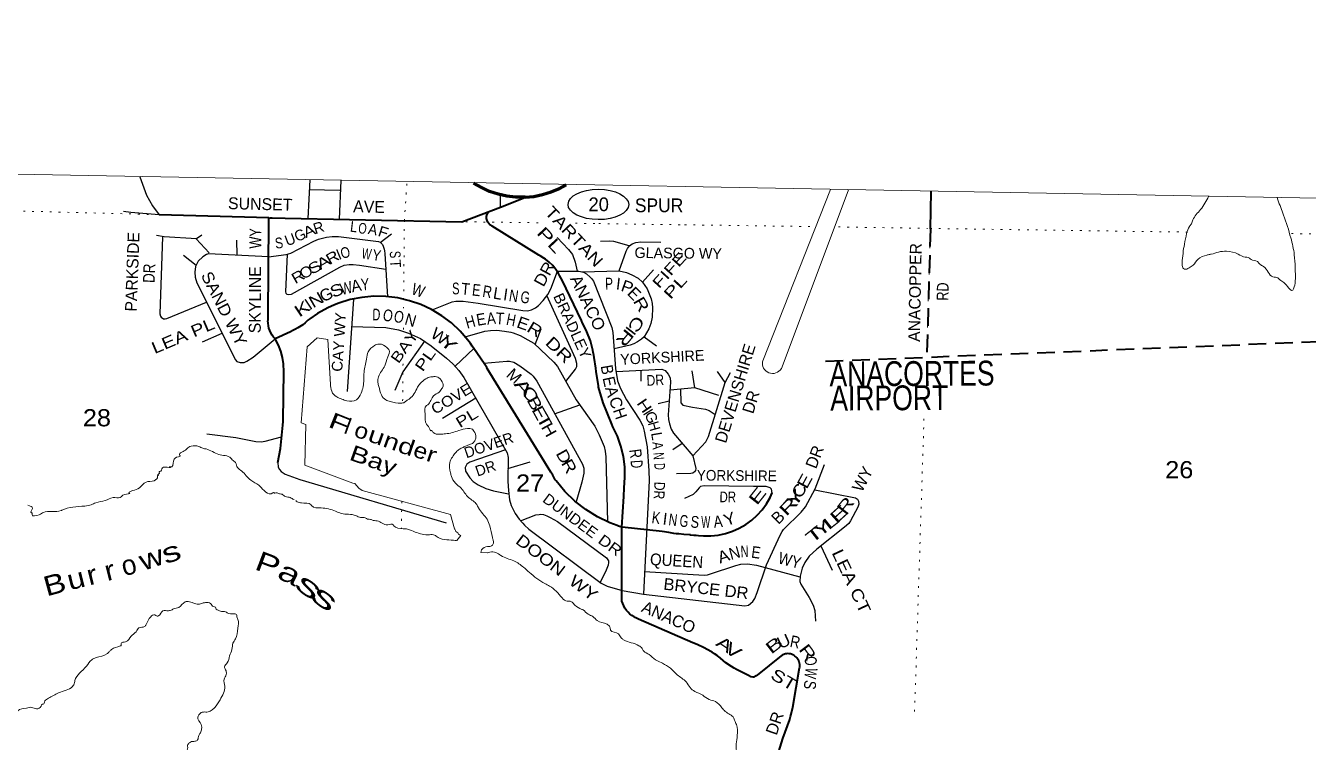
# Model space of a CAD drawing. Header units: feet. Extents: x -493433 to -244333, y 184684 to 373072.
# Drawn here: x -414345 to -401257, y 365512 to 372822 of the extents above; entities that cross this region are included whole.
import ezdxf
from ezdxf.enums import TextEntityAlignment as Align

# ---------------------------------------------------------------- set-up
doc = ezdxf.new("R2010")
doc.units = ezdxf.units.FT
doc.header["$LTSCALE"] = 60
doc.linetypes.add('DOTTED', pattern=[1.5, 0.3, -1.2])
doc.linetypes.add('MEDIUM_DASHED', pattern=[4.5, 3, -1.5])
for name, color, linetype, lineweight in [('17', 7, 'Continuous', 25), ('23', 7, 'Continuous', 70), ('26', 7, 'Continuous', 40), ('27', 7, 'Continuous', 13), ('29', 7, 'Continuous', 25), ('30', 7, 'Continuous', 13), ('36', 7, 'Continuous', 13), ('39', 7, 'Continuous', 13), ('4', 7, 'Continuous', 13), ('41', 7, 'Continuous', 13), ('53', 7, 'DOTTED', 40), ('7', 7, 'DOTTED', 13)]:
    doc.layers.add(name, color=color, linetype=linetype, lineweight=lineweight)

msp = doc.modelspace()

# ---------------------------------------------------------------- linework, layer by layer
at = {"layer": '17'}
msp.add_ellipse((-408501.39, 370998.22), major_axis=(-309.24, 1), ratio=0.500121, dxfattribs=at)
at = {"layer": '23'}
for points in [[(-409249.37, 371071.63), (-409251.89, 371071.39), (-409343.64, 371072.25), (-409434.79, 371082.69), (-409524.35, 371102.61), (-409611.34, 371131.78), (-409694.81, 371169.88), (-409775.02, 371217.19)], [(-409249.37, 371071.63), (-409160.56, 371080.13), (-409070.64, 371098.36), (-408983.12, 371125.9), (-408898.96, 371162.43), (-408829.88, 371199.79)]]:
    msp.add_lwpolyline(points, dxfattribs=at)
at = {"layer": '26'}
for p, q in [((-405113.25, 370751.13), (-405106.08, 371131.6)), ((-411865.37, 370862.76), (-412981.29, 370892.34)), ((-408260.4, 367707.14), (-408260.37, 367707.48)), ((-408260.37, 367707.48), (-408260.36, 367707.66)), ((-408259.39, 367707.38), (-408260.36, 367707.66)), ((-408258.58, 367707.15), (-408259.39, 367707.38)), ((-408257.97, 367706.97), (-408258.58, 367707.15)), ((-408257.28, 367707.15), (-408255.52, 367707.16))]:
    msp.add_line(p, q, dxfattribs=at)
for points in [[(-411865.37, 370862.76), (-411860.44, 370862.63), (-409893.23, 370821.49), (-409501.37, 370971.87), (-409267.93, 371064.28), (-409249.37, 371071.63)], [(-408498.46, 369133.66), (-408500.86, 369148.01), (-408523.88, 369295.35), (-408527.22, 369329.25), (-408545.23, 369438.25), (-408552.52, 369482.35), (-408553.55, 369488.25), (-408557.91, 369513.13), (-408582.79, 369608.45), (-408617.51, 369700.66), (-408649.13, 369763.73), (-408661.67, 369788.73), (-408673.11, 369813.73), (-408871.58, 370224.65), (-408883.71, 370249.78), (-408896.76, 370274.65), (-408907.58, 370295.09), (-408935.2, 370336.2), (-408966.96, 370374.19), (-409002.51, 370408.66), (-409041.48, 370439.22), (-409058.43, 370449.85), (-409096.12, 370473.5), (-409108.43, 370481.13), (-409583.38, 370775.35), (-409608.37, 370791.9), (-409629.19, 370816.91), (-409633.74, 370825.71), (-409637.43, 370835.18), (-409640.1, 370844.97), (-409641.75, 370855), (-409642.33, 370865.14), (-409641.85, 370875.28), (-409640.31, 370885.32), (-409637.74, 370895.15), (-409634.15, 370904.65), (-409629.58, 370913.73), (-409624.09, 370922.27)], [(-411809.47, 369639.29), (-411814.78, 369645.42), (-411830.32, 369666.06), (-411843.62, 369688.22), (-411854.53, 369711.64), (-411862.93, 369736.08), (-411868.73, 369761.26), (-411871.87, 369786.91), (-411872.31, 369812.74), (-411872.24, 369813.49), (-411869.68, 369842.75), (-411869.59, 369863.49), (-411865.49, 370836.45), (-411865.37, 370862.76)], [(-408260.36, 367707.66), (-408295.6, 367717.81), (-408311.15, 367722.29), (-408345.6, 367735.78), (-408384.93, 367751.18), (-408511.14, 367812.53), (-408630.24, 367886.72), (-408740.93, 367972.96), (-408842, 368070.3), (-408932.34, 368177.67), (-408941.06, 368189.83), (-408955.64, 368216.21), (-408967.61, 368237.88), (-408984.98, 368266.21), (-409634.45, 369325.57), (-409639.77, 369334.24), (-409667.61, 369375.57), (-409771.35, 369529.52), (-409788.07, 369554.35), (-409806.5, 369579.52), (-409831.79, 369614.08), (-409911.9, 369706.19), (-410001.2, 369789.41), (-410098.71, 369862.85), (-410203.36, 369925.7), (-410314, 369977.25), (-410429.43, 370016.97), (-410548.38, 370044.39), (-410669.54, 370059.24), (-410791.6, 370061.34), (-410913.2, 370050.67), (-411033.02, 370027.34), (-411149.74, 369991.62), (-411195.16, 369973.53), (-411262.1, 369943.89), (-411368.85, 369884.68), (-411444.06, 369831.99), (-411464.28, 369817.82), (-411494.06, 369792.33), (-411518.53, 369771.89), (-411566.74, 369739.53), (-411593.06, 369725.61), (-411618.24, 369712.3), (-411643.06, 369700.56), (-411797.93, 369627.37)], [(-411794.1, 369620.69), (-411794.44, 369621.34), (-411797.47, 369626.39), (-411801.01, 369631.11), (-411805.02, 369635.42), (-411809.47, 369639.3)], [(-411771.06, 368366.17), (-411743.82, 368508.52), (-411721.83, 368745.36), (-411718.27, 368783.72), (-411718.13, 368795.36), (-411712.25, 369293.34), (-411711.9, 369322.46), (-411713.03, 369343.34), (-411714.7, 369374.11), (-411724.73, 369438.54), (-411741.43, 369501.58), (-411764.63, 369562.52), (-411794.08, 369620.7)], [(-408260.36, 367707.66), (-408241.28, 368019.24), (-408238.11, 368107.93), (-408229.86, 368213.49), (-408232.64, 368321.03), (-408246.65, 368427.69), (-408271.73, 368532.3), (-408307.61, 368633.71), (-408353.9, 368730.82), (-408365.48, 368758.15), (-408451.67, 368975.72), (-408498.46, 369133.67)], [(-407567.4, 367629.84), (-407528.16, 367626.19), (-407502.89, 367625.36), (-407478.16, 367622.75), (-407428.13, 367617.46), (-407352.69, 367617.42), (-407277.66, 367625.27), (-407203.86, 367640.92), (-407132.09, 367664.2), (-407063.16, 367694.85), (-406997.8, 367732.54), (-406936.75, 367776.85), (-406880.66, 367827.3), (-406830.15, 367883.34), (-406785.77, 367944.35), (-406748.02, 368009.67), (-406726.35, 368056.16)], [(-408259.39, 367707.38), (-408260.37, 367707.48), (-408266.56, 367708.15)], [(-406710.62, 365249.95), (-406618.19, 365550.42), (-406549.08, 365744.6), (-406547.91, 365748.74), (-406540.89, 365773.51), (-406534.82, 365798.74), (-406517.5, 365870.81), (-406448.15, 366273.09), (-406447.21, 366279.56), (-406446.37, 366292.36), (-406446.87, 366305.18), (-406448.71, 366317.87), (-406451.86, 366330.31), (-406456.3, 366342.34), (-406461.98, 366353.85), (-406468.82, 366364.7), (-406476.76, 366374.77), (-406485.71, 366383.96), (-406495.57, 366392.16), (-406506.24, 366399.29), (-406517.59, 366405.26), (-406529.5, 366410.02), (-406541.85, 366413.5), (-406554.49, 366415.67), (-406567.29, 366416.51), (-406580.1, 366416.01), (-406592.8, 366414.17), (-406603.77, 366411.38), (-406626.24, 366401.96), (-406653.77, 366379.71), (-406864.4, 366209.43), (-406889.63, 366189.03), (-406914.4, 366175.54), (-406917.7, 366174.98), (-406920.84, 366174.78), (-406945.79, 366180.61), (-406970.84, 366193.54), (-407092.41, 366256.27), (-407117.28, 366269.1), (-407142.41, 366284.01), (-407199.64, 366322.54), (-407256.49, 366370.16), (-407259.68, 366373.08), (-407286.02, 366394.51), (-407289.47, 366396.76), (-407314.81, 366413.3), (-407339.47, 366429.86), (-407347.33, 366435.14), (-407427.03, 366480.41), (-407486.46, 366506.36), (-407511.46, 366516.14), (-407536.46, 366527.08), (-408090.95, 366769.72), (-408124.33, 366784.08), (-408136.49, 366790.26), (-408158.86, 366803.98), (-408179.68, 366819.97), (-408198.72, 366838.04), (-408215.76, 366858), (-408230.62, 366879.63), (-408243.14, 366902.7), (-408253.18, 366926.95), (-408260.62, 366952.12), (-408261.99, 366960.4), (-408260.65, 367702.99), (-408260.4, 367707.14)], [(-408261.65, 367707.13), (-408260.4, 367707.14), (-408258.58, 367707.15)], [(-408258.58, 367707.15), (-408257.28, 367707.15), (-408259.39, 367707.38)], [(-407562.92, 367629.75), (-407567.39, 367629.85), (-407629.94, 367633.19), (-407680.83, 367636.87), (-407705.4, 367638.65), (-407730.83, 367642.94), (-407731.27, 367643.02), (-407763.77, 367648.51), (-407781.27, 367651.53), (-407849, 367663.24), (-408257.28, 367707.15)]]:
    msp.add_lwpolyline(points, dxfattribs=at)
at = {"layer": '29'}
for p, q in [((-411446.55, 371248.07), (-411465.95, 370854.38)), ((-411129.1, 371242.2), (-411147.05, 370847.71)), ((-411140.4, 371142.32), (-411451.48, 371148.06)), ((-409499.91, 370972.45), (-409498.56, 371096.87)), ((-410726.13, 370611.69), (-410612.58, 370698.06)), ((-412472.24, 370506.28), (-412606.36, 370648.62)), ((-412193.04, 370635.68), (-412190.56, 370479.91)), ((-412605.87, 370376.67), (-412733.44, 370479.01)), ((-408051.53, 370206.47), (-407938.25, 370330.96)), ((-411000.63, 370033.65), (-411063.86, 369088.95)), ((-412541.26, 369598.33), (-412339.11, 369683.91)), ((-409146.91, 369568.82), (-409083.68, 369729.75)), ((-408035.42, 369647.43), (-407907.27, 369557.51)), ((-409962.12, 369348.56), (-409771.44, 369529.66)), ((-408067.24, 369306.75), (-408066.56, 369195.47)), ((-407516.5, 369126.88), (-407542.86, 369300.06)), ((-407209.23, 369181.67), (-407284.66, 369295.1)), ((-407209.23, 369181.67), (-407153.65, 369283.56)), ((-409751.89, 369021.11), (-410090.32, 368814.5)), ((-408949.84, 368863.8), (-408691.38, 368954.14)), ((-407777.83, 368991.82), (-407891.5, 368966.31)), ((-407645.95, 368561.35), (-407741.26, 368496.2)), ((-409423.56, 368303.83), (-409197.3, 368372.1)), ((-406230.04, 367516.42), (-406114.28, 367269.46))]:
    msp.add_line(p, q, dxfattribs=at)
for points in [[(-413178.92, 371279.24), (-413110.73, 371093.84), (-413050.51, 370983.09), (-412981.29, 370892.34)], [(-412981.29, 370892.34), (-413273.45, 370915.37), (-413345.95, 370928.26)], [(-412547.61, 370683.95), (-412602.48, 370648.39), (-412931.13, 370668.22), (-413011.67, 370683.22)], [(-412948.98, 370669.3), (-412976.66, 369881.75), (-412970.17, 369860.54), (-412962.81, 369847.12), (-412939.73, 369833.26), (-412921.27, 369830.95), (-412903.89, 369833.65), (-412499.81, 370001.45)], [(-411867.06, 370463.97), (-411686.22, 370487.17), (-411638.1, 370502.83), (-411404.28, 370624.67), (-411356.54, 370643.68), (-411275.76, 370664.46), (-411218.07, 370671.38), (-411151.56, 370672.04), (-410744.56, 370621.16), (-410727.06, 370612.51), (-410712.65, 370599.81), (-410703.98, 370589.42), (-410696.49, 370572.1), (-410686.1, 370543.82), (-410682.06, 370524.2), (-410679.32, 370497.79), (-410653.99, 370057.33)], [(-408920.22, 370660.65), (-408805.76, 370538.04), (-408766.74, 370488.03), (-408736.53, 370411.05), (-408718.99, 370316.5)], [(-408187.27, 370575.74), (-408343.63, 370619.9), (-408383.42, 370623.47), (-408480.81, 370621.46)], [(-408288.38, 370319.74), (-408217.58, 370521.97), (-408205.19, 370547.96), (-408184.94, 370577.29), (-408157.25, 370595.76), (-408118.01, 370611.92), (-408069.27, 370616.77), (-407863.5, 370614.42)], [(-411867.06, 370463.97), (-412481.08, 370494.23), (-412498.94, 370488.99), (-412538.17, 370463.59), (-412584.79, 370419.02), (-412612.02, 370364.31), (-412620.31, 370306.85), (-412616.64, 370258.1), (-412599.3, 370198.05), (-412202.29, 369413.54), (-412189.68, 369396.88), (-412157.37, 369387.64), (-412115.83, 369387.64), (-412089.47, 369398.18), (-412022.44, 369439.63), (-411797.93, 369627.37)], [(-411675.82, 370490.56), (-411694.38, 370107.32), (-411691.18, 370094.16), (-411681, 370084.12), (-411662.53, 370079.5), (-411632.11, 370082.48), (-411138.81, 370360.3), (-411093.44, 370378.15), (-411044.98, 370387.39), (-411003.44, 370387.39), (-410938.85, 370380.13), (-410670.19, 370339.03)], [(-410198.21, 369922.61), (-409994.31, 370004.67), (-409956.26, 370011.09), (-409881.22, 370011.6), (-409728.49, 369990.4), (-409271.3, 369916.83), (-409223.48, 369914.63), (-409184.24, 369923.86), (-409142.7, 369944.64), (-409113.37, 369967.3), (-409064.23, 370018.53), (-409017.31, 370080.79), (-408985.76, 370138.59), (-408919.56, 370317.72)], [(-408919.56, 370317.72), (-408700.01, 370316.39), (-408653.44, 370307.14), (-408621.13, 370290.98), (-408583.63, 370256.77), (-408572.67, 370244.8), (-408551.9, 370217.1), (-408365.28, 369741.65), (-408353.42, 369692.98), (-408325.73, 369323.55), (-408304.61, 369198.19), (-408274.95, 369120.36), (-408215.92, 369004.19), (-408076.94, 368797.55), (-408048.78, 368741.7), (-408032.62, 368686.29), (-408004.93, 368524.67), (-407986.47, 368279.92), (-407984.75, 368183.37), (-408041.77, 367022.08)], [(-408667.29, 370311.76), (-408288.38, 370319.74), (-408214.94, 370304.83), (-408159.56, 370281.74), (-408094.94, 370247.11), (-408051.53, 370206.47), (-408002.62, 370136.28), (-407963.39, 370037), (-407951.3, 369988.58), (-407949.47, 369943.97), (-407954.15, 369847.67), (-407967.46, 369783.07), (-407986.46, 369729.91), (-408035.42, 369647.43), (-408059.78, 369623.75), (-408101.86, 369598.31), (-408141.09, 369577.52), (-408177.55, 369564.62), (-408340.95, 369526.68)], [(-408833.95, 369193.53), (-408735.08, 369317.68), (-408720.36, 369344.33), (-408720.36, 369376.65), (-408733.87, 369428.24), (-409026, 370069.26)], [(-411019.37, 369753.73), (-410671.4, 369741.84), (-410541.28, 369720.68), (-410439.73, 369686.05), (-410317.42, 369630.63), (-410207.36, 369555.62), (-410052.01, 369432.06), (-409987.39, 369372.03), (-409925.62, 369303.13), (-409874.3, 369233.5), (-409430.35, 368463.21), (-409421.96, 368416.14), (-409425.45, 368171.66), (-409419.65, 368079.03), (-409408.11, 367984.37), (-409389.76, 367928.01), (-409350.41, 367845.83), (-409308.87, 367788.11), (-409272.71, 367745.75), (-409255.79, 367725.77), (-409209.63, 367686.52), (-408472.3, 367135.55), (-408411.1, 367104.67), (-408257.23, 367060.72), (-408041.77, 367022.08)], [(-409861.64, 369648.4), (-409659.67, 369704.52), (-409601.97, 369711.44), (-409535.78, 369714.8), (-409458.88, 369706.82), (-409393.79, 369695.31), (-409370.18, 369688.46), (-409299.11, 369660.72), (-409220.06, 369618.73), (-409161.16, 369582.14), (-408956.22, 369390.57), (-408918.84, 369344.32), (-408728.38, 369006.02), (-408537.59, 368738.48), (-408491.88, 368649.35), (-408443.42, 368529.28), (-408431.88, 368483.11), (-408424, 368423.58), (-408408.09, 367762.44)], [(-410275.84, 369602.29), (-410496.73, 369291.55), (-410577.5, 369099.49)], [(-409669.95, 369379.04), (-409436.31, 369400.07), (-409408.1, 369399.74), (-409364.25, 369388.2), (-409301.94, 369353.57), (-409186.55, 369265.83), (-409165.78, 369247.35), (-409127.82, 369195.52), (-408662.87, 368349.92), (-408651.12, 368307.63), (-408651.12, 368256.83), (-408668.9, 368167.05), (-408729.51, 367964.07)], [(-408320.69, 369293.66), (-407855.4, 369317.7), (-407820.29, 369305.07), (-407790.29, 369268.12), (-407769.52, 369231.18), (-407764.04, 369183.98), (-407787.82, 368852.55), (-407785.67, 368806.34), (-407776.44, 368760.16), (-407757.98, 368707.06), (-407733.37, 368664.98), (-407538.16, 368433.58), (-407507.26, 368306.58), (-407508.73, 368284.52), (-407520.27, 368270.67), (-407538.73, 368256.82), (-407556.27, 368252.86), (-407703.58, 368250.52)], [(-407273.21, 369049.72), (-407516.5, 369126.88), (-407769.83, 369103.22)], [(-407661.77, 369113.31), (-407658.74, 368974.89), (-407639.46, 368951.37), (-407540.81, 368932.16), (-407409.9, 368910.56), (-407370.25, 368896.39), (-407308.94, 368854.67)], [(-407538.16, 368433.58), (-407405.46, 368576.8), (-407377.18, 368630.86), (-407209.23, 369181.67)], [(-411738.75, 368624.24), (-411902.92, 368580.08), (-411939.85, 368573.15), (-411995.5, 368576.91), (-412198.84, 368617.43), (-412497.04, 368655.01)], [(-409448.18, 368494.15), (-409814.3, 368369.96), (-409842.69, 368347.99), (-409860.45, 368316.85), (-409856.05, 368279.1), (-409811.99, 368208.33), (-409777.37, 368173.7), (-409726.43, 368138.91), (-409648.13, 368099.81), (-409571.75, 368076.84), (-409417.62, 368046.59)], [(-411771.06, 368366.17), (-411769.07, 368319.17), (-411755.22, 368293.77), (-411739.07, 368272.99), (-411698.46, 368247.86), (-411547.73, 368193.87), (-410055.48, 367750.66)], [(-408041.77, 367022.08), (-407005.98, 366905.73), (-406970.31, 366912.19), (-406924.15, 366949.14), (-406906.36, 366977.68), (-406881.44, 367041), (-406785.58, 367321.35), (-406647.88, 367624.18), (-406624.8, 367663.43), (-406612.19, 367681.22), (-406432.7, 367860.1), (-406389.4, 367912.79), (-406288.88, 368097.68), (-406193.37, 368345.86)], [(-406726.35, 368056.16), (-406734.97, 368092.86), (-406748.82, 368109.02), (-406788.05, 368120.57), (-406919.62, 368122.87), (-407422.76, 368127.49), (-407459.68, 368120.57), (-407473.54, 368109.02), (-407505.84, 368067.46), (-407533.54, 368039.75), (-407621.25, 367998.19)], [(-406293.95, 368088.35), (-405878.3, 368004.54), (-405858.59, 367991.3), (-405847.05, 367970.52), (-405842.43, 367942.81), (-405853.08, 367911.78), (-405927.82, 367769.64), (-405946.29, 367744.24), (-405988.48, 367706.27), (-406273.38, 367482.36), (-406350.17, 367409.45), (-406396.32, 367344.8), (-406422.76, 367289.06), (-406442.48, 367206.26), (-406444.79, 367150.85), (-406434.64, 367124.36), (-406349.36, 366988.7), (-406308.62, 366910.72), (-406294.3, 366857.4), (-406287.41, 366748.77)], [(-409294.81, 367771.64), (-409138.09, 367831.98), (-409106.28, 367836.33), (-409086.82, 367838.86), (-409061.93, 367834.29), (-409027.31, 367822.75), (-408992.69, 367806.58), (-408919.43, 367763.83), (-408417.05, 367392.23), (-408404.18, 367374.82), (-408399.05, 367362.05), (-408399.57, 367344.8), (-408402.51, 367320.48), (-408422.44, 367267.66), (-408482.14, 367140.51)], [(-408030.35, 367254.7), (-407422.25, 367218.05), (-407386.4, 367220.12), (-407358.71, 367229.35), (-407100.38, 367316.9), (-407047.15, 367328.64), (-406980.22, 367330.95), (-406888.51, 367318.5), (-406444.14, 367199.3)]]:
    msp.add_lwpolyline(points, dxfattribs=at)
at = {"layer": '36'}
for p, q in [((-406131.7, 371150.32), (-406822.39, 369403.12)), ((-406625.78, 369340.7), (-405949.54, 371146.99))]:
    msp.add_line(p, q, dxfattribs=at)
for centre, radius, start, end in [((-406723.3, 369379.46), 104.94, 178.8392, 338.32885), ((-406800.51, 369388.96), 25.81, 147.08498, 191.198)]:
    msp.add_arc(centre, radius, start, end, dxfattribs=at)
at = {"layer": '39'}
for p, q in [((-401568.71, 371044.88), (-401576.33, 371069)), ((-409946.32, 367569.99), (-409905.95, 367622.71)), ((-409693, 367474.88), (-409701.4, 367448.57)), ((-409700.83, 367448.63), (-409629.65, 367445.71))]:
    msp.add_line(p, q, dxfattribs=at)
msp.add_lwpolyline([(-411234.72, 369161.18), (-411263.35, 369622.3), (-411371.96, 369637.22), (-411473.15, 369546.96), (-411533.26, 368771.16), (-411487.27, 368753.81), (-411495.84, 368338.09), (-411008.02, 368155.84), (-410987.92, 368153.3), (-410944.72, 368105.74), (-410913.07, 368080.69), (-410009.1, 367835.16), (-409968.37, 367690.75)], dxfattribs=at)
for points in [[(-402274.51, 371080.17), (-402357.35, 370945.94), (-402434.7, 370840.94), (-402449.85, 370800.95), (-402470.74, 370773.22), (-402498.76, 370703.28), (-402521.72, 370594.84), (-402544.81, 370401.6), (-402537.97, 370352.96), (-402522.21, 370338.42), (-402473.38, 370353.3), (-402432.32, 370380.5), (-402382.37, 370439.78), (-402294.52, 370481.92), (-402262.03, 370489.15), (-402247.87, 370490.8), (-402172.62, 370513.08), (-402091.69, 370521.08), (-401973.36, 370491.75), (-401901.47, 370461.61), (-401871.27, 370458.81), (-401841.53, 370437.84), (-401777.5, 370415.98), (-401751.95, 370389.07), (-401714.2, 370365.88), (-401617.99, 370260.4), (-401569.84, 370249.05), (-401550.09, 370232.39), (-401506.49, 370200.97), (-401471.16, 370161.68), (-401415.61, 370123.89), (-401407.18, 370137.81), (-401391.11, 370214.12), (-401391.54, 370355.47), (-401400.34, 370484.93), (-401436.31, 370657.5), (-401509.09, 370889.57), (-401568.71, 371044.88)], [(-411236.27, 369168.97), (-411222.35, 369092.22), (-411171.35, 369034.36), (-411119.43, 369012.82), (-411067.4, 368995.32), (-410970.22, 369006.94), (-410922.14, 369072.32), (-410894.45, 369208.91), (-410892.44, 369287.61), (-410868.88, 369420.25), (-410848.78, 369496.46), (-410784.6, 369559.41), (-410741.84, 369574.46), (-410715.67, 369571.76), (-410644.24, 369523.47), (-410636.44, 369513.17), (-410650.48, 369442.46), (-410680.93, 369350.77), (-410714.59, 369297.13), (-410751.8, 369183), (-410740.73, 369142.33), (-410714.7, 369054.83), (-410671.56, 369005.25), (-410625.59, 368987.91), (-410515.01, 368970.91), (-410478.45, 368980.06), (-410451.67, 369001.57), (-410427.06, 369017.09), (-410345.37, 369134.1), (-410320.19, 369171.81), (-410262.49, 369218.77), (-410209.48, 369239.61), (-410195.36, 369239.25), (-410179.12, 369242.86), (-410129, 369229.45), (-410088.04, 369173.87), (-410084.57, 369151.57), (-410097.5, 369119.6), (-410126.66, 369084.01), (-410182.09, 369047.09), (-410242.94, 368955.78), (-410255.25, 368948.03), (-410269.56, 368861.57), (-410254.08, 368756.17), (-410221.07, 368704.84), (-410215.38, 368690.56), (-410205.25, 368692.31), (-410185.54, 368673.64), (-410117.38, 368655.71), (-410062.82, 368658.33), (-409923.47, 368692.03), (-409838.08, 368712.81), (-409812.69, 368712.81), (-409785.11, 368705.65), (-409771.46, 368687.12), (-409750.92, 368621.98), (-409761.91, 368588.13), (-409787.3, 368560.42), (-409824.23, 368546.57), (-409856.54, 368532.71), (-409891.16, 368516.55), (-409928.09, 368495.77), (-409960.4, 368463.44), (-409990.12, 368422.23), (-410017.78, 368366.42), (-410010.36, 368261.22), (-410001.26, 368222.63), (-409960.55, 368156.96), (-409901.38, 368102.93), (-409825.07, 368008.07), (-409742.12, 367937.27), (-409724.84, 367902.5), (-409636.95, 367787.14), (-409610.42, 367719.83), (-409583.14, 367602.02), (-409579.47, 367587.78), (-409576.87, 367531.18), (-409609.7, 367509.82), (-409633.91, 367510.45), (-409693.44, 367474.85)], [(-414323.85, 367930.11), (-414275.8, 367895.66), (-414286.97, 367853.54), (-414278.96, 367851.31), (-414279.31, 367837.19), (-414206.76, 367833.29), (-414163.78, 367856.41), (-413983.66, 367875.98), (-413975.49, 367879.81), (-413742.33, 367922.22), (-413675.4, 367934.63), (-413630.47, 367955.67), (-413533.05, 367977.38), (-413453.56, 368007.63), (-413380.85, 368009.78), (-413337.73, 368038.95), (-413284.93, 368051.72), (-413290.93, 368053.89), (-413274.33, 368071.63), (-413249.92, 368079.08), (-413184.61, 368107.67), (-413116.52, 368166.48), (-413033.41, 368180.49), (-412999.96, 368226.06), (-412999.82, 368232.11), (-412989.63, 368235.89), (-412995.57, 368240.08), (-412980.99, 368257.88), (-412982.6, 368274.07), (-412974.53, 368273.86), (-412949.35, 368311.57), (-412924.94, 368319.02), (-412868.37, 368321.59), (-412876.33, 368325.83), (-412868.37, 368321.59), (-412836.57, 368381.33), (-412787.04, 368424.48), (-412768.74, 368430.06), (-412772.57, 368438.24), (-412704.37, 368501.08), (-412698.11, 368508.99), (-412657.16, 368532.17), (-412578.49, 368530.12), (-412538.62, 368510.92), (-412504.48, 368503.98), (-412374.72, 368448.12), (-412310.43, 368436.36), (-412250.55, 368410.57), (-412236.84, 368394.07), (-412205.29, 368364.99), (-412182.37, 368313.92), (-412140.88, 368278.51), (-412048.4, 368185.26), (-411966.94, 368134.68), (-411957.06, 368126.36), (-411821.61, 368056.22), (-411811.42, 368059.99), (-411807.54, 368053.83), (-411793.32, 368057.5), (-411765.29, 368048.7), (-411729.14, 368041.71), (-411695.42, 368018.62), (-411645.2, 368009.24), (-411607.34, 367990.09), (-411605.91, 367990.06)], [(-411588.09, 367978.89), (-411583.55, 367973.32), (-411541.61, 367956.08), (-411531.58, 367953.8), (-411433.16, 367935.1), (-411427.31, 367926.87), (-411331.07, 367902.17), (-411184.55, 367870.1), (-411124.61, 367846.34), (-410975.82, 367824.31), (-410927.88, 367804.89), (-410879.52, 367801.62), (-410855.63, 367788.89), (-410827.44, 367786.14), (-410813.48, 367779.72), (-410759.23, 367770.23), (-410651.24, 367731.09), (-410594.77, 367729.63), (-410588.93, 367721.4), (-410492.83, 367690.65), (-410448.51, 367687.48)], [(-410448.51, 367687.48), (-410370.58, 367657.19), (-410223.96, 367629.16), (-410173.59, 367625.83), (-410155.75, 367613.25), (-409979.18, 367572.34), (-409948.06, 367569.13)], [(-409935.7, 367649.48), (-409955.54, 367663.32), (-409964.21, 367679.21), (-409968.37, 367690.75)], [(-409905.95, 367622.71), (-409929.43, 367635.22), (-409935.7, 367649.48)], [(-409633.07, 367445.49), (-409607.43, 367451.64), (-409546.97, 367448.05), (-409495.3, 367416.42), (-409363.47, 367362.53), (-409264.22, 367297.36), (-409204.99, 367245.34), (-409046.48, 367130.19), (-408998.68, 367104.72), (-408870.52, 366986.3), (-408820.97, 366950.69), (-408798.74, 366952.14), (-408768.74, 366941.27), (-408741.27, 366910.27), (-408669.7, 366868.03), (-408657.75, 366861.66), (-408604.37, 366817.88), (-408558.55, 366794.47), (-408513.19, 366752.92), (-408413.22, 366716), (-408383.69, 366686.96), (-408376.39, 366656.49), (-408296.63, 366618.08), (-408267.42, 366576.94), (-408243.67, 366558.15), (-408087.79, 366497.58), (-408056.19, 366470.5), (-408038.76, 366441.79), (-407983.12, 366408.04), (-407919.91, 366353.9), (-407862.09, 366326.15), (-407846.16, 366317.67), (-407766.67, 366269.16), (-407695.75, 366200.69), (-407606.79, 366127.72), (-407565.89, 366070.12), (-407516.44, 366030.47), (-407436.69, 365992.06), (-407371.21, 365947.96), (-407307.14, 365928.12), (-407240.16, 365863.8), (-407206.79, 365826.58), (-407119.71, 365759.72), (-407102.73, 365712.83), (-407093.11, 365694.41), (-407083.88, 365581.11), (-407094.11, 365496.57), (-407096.85, 365468.37), (-407094.21, 365413.79), (-407096.44, 365405.74)], [(-415873.07, 365570.17), (-415802.73, 365558.25), (-415725.78, 365568.38), (-415678.78, 365591.39), (-415632.7, 365578.08), (-415559.74, 365590.33), (-415474.92, 365592.17), (-415403.97, 365604.47), (-415334.43, 365641.04), (-415313.85, 365656.66), (-415273.72, 365647.54), (-415200.7, 365661.8), (-415160.62, 365650.67), (-415116.66, 365633.38), (-414986.92, 365656.27), (-414980.81, 365658.13), (-414926.26, 365660.75), (-414863.22, 365679.32), (-414802.51, 365685.82), (-414734.19, 365673.96), (-414706.32, 365659.1), (-414663.45, 365678.19), (-414606.41, 365698.92), (-414602.13, 365708.9), (-414503.57, 365774.99), (-414448.29, 365805.88), (-414425.39, 365833.54), (-414337.9, 365861.57), (-414283.23, 365868.23), (-414235.19, 365852.85), (-414188.08, 365879.9), (-414173.45, 365899.71), (-414167.41, 365899.55), (-414148.38, 365933.39), (-414113.37, 365960.75), (-414009.02, 366016.6), (-413866.1, 366081.54), (-413853.54, 366099.4), (-413842.32, 366143.52), (-413796.05, 366217.03), (-413723.56, 366289.87), (-413671.51, 366353.12), (-413626.51, 366376.19), (-413516.58, 366413.73), (-413491.76, 366437.31), (-413481.42, 366447.14), (-413469.01, 366458.93), (-413379.3, 366494.97), (-413371.08, 366500.81), (-413370.61, 366518.97), (-413325.73, 366538), (-413269.83, 366593.09), (-413218.18, 366640.21), (-413188.92, 366679.83), (-413132.09, 366692.5), (-413115.39, 366714.28), (-413069.02, 366791.81), (-413028.17, 366810.95), (-413004.27, 366798.21), (-412988.04, 366801.83), (-412944.35, 366853.2), (-412887.82, 366853.75), (-412851.21, 366864.92), (-412834.87, 366872.58), (-412782.02, 366887.36), (-412718.01, 366944.25), (-412673.59, 366945.12), (-412571.24, 366922.28), (-412532.61, 366933.39), (-412510.33, 366936.85), (-412460.11, 366927.48), (-412430.62, 366896.43), (-412408.59, 366889.8), (-412400.99, 366871.43), (-412381.13, 366858.8), (-412367.11, 366854.4), (-412347.15, 366845.81), (-412316.84, 366847.04), (-412277.02, 366825.82), (-412194.53, 366815.61), (-412187.29, 366783.12), (-412179.68, 366764.75), (-412179.93, 366675.91), (-412204.88, 366567.53), (-412230.26, 366521.74), (-412239.92, 366459.4), (-412263.8, 366393.39), (-412287.83, 366321.32), (-412317.04, 366283.72), (-412299.97, 366240.88), (-412298.16, 366232.76), (-412298.93, 366202.49), (-412320.33, 366154.59), (-412314.06, 366083.76), (-412361.97, 365945.67), (-412416.46, 365866.33), (-412441.29, 365842.74)], [(-412441.29, 365842.74), (-412484.2, 365821.64), (-412530.64, 365820.83), (-412559.13, 365811.47), (-412581.99, 365785.81), (-412588.45, 365769.83), (-412554.04, 365694.23), (-412548.66, 365667.84), (-412553.67, 365629.61), (-412562.3, 365607.62), (-412579.11, 365581.81), (-412590.37, 365535.66), (-412618.97, 365522.27), (-412653.36, 365519.12), (-412671.81, 365507.48), (-412692.59, 365483.79), (-412691.2, 365459.53), (-412762.13, 365368.49), (-412831.35, 365265.29), (-412909.99, 365188.58), (-413081.25, 365041.59), (-413083.67, 365025.5), (-413079.27, 364960.77), (-413050.6, 364897.44), (-413057.17, 364877.42), (-413059.54, 364863.35), (-413060.78, 364814.92), (-413079.75, 364783.1), (-413065.94, 364770.63), (-413039.87, 364763.91), (-413029.88, 364759.6), (-413036.66, 364731.51), (-413034.12, 364672.9), (-413066.77, 364578.84), (-413073.23, 364562.86), (-413070.59, 364508.28), (-413084.18, 364450.07), (-413068.92, 364415.35), (-413055.51, 364386.74), (-413013.68, 364365.46), (-412975.26, 364368.51), (-412926.34, 364387.43), (-412920.14, 364393.33), (-412891.29, 364416.81), (-412868.94, 364422.29), (-412849.34, 364399.57), (-412860.55, 364355.45), (-412816.39, 364346.23), (-412790.94, 364315.28), (-412822.53, 364263.6), (-412829.39, 364231.47), (-412809.53, 364218.85), (-412753.16, 364213.35), (-412735.27, 364202.79), (-412731.39, 364196.64), (-412730.45, 364154.2), (-412768.8, 363995.7), (-412791.48, 363897.35), (-412783.93, 363876.97), (-412752.02, 363862), (-412716.43, 363832.81), (-412704.79, 363814.34), (-412701.73, 363775.9), (-412718.74, 363742.01), (-412711.09, 363725.66), (-412715.84, 363697.52), (-412737.44, 363641.55), (-412716.23, 363602.64), (-412709.76, 363539.88), (-412708.05, 363527.72), (-412707.27, 363479.24), (-412766.55, 363369.73), (-412790.02, 363319.87), (-412803.18, 363199.06), (-412812.07, 363166.99), (-412843.76, 363111.27), (-412897.59, 363058.15), (-412908.23, 363036.22), (-412909.35, 362913.09), (-412972.37, 362815.79), (-413061.41, 362727.24), (-413116.42, 362706.46), (-413126.86, 362692.59), (-413174.22, 362655.46), (-413247.81, 362619), (-413266.98, 362579.12), (-413273.19, 362573.21), (-413283.58, 362561.37), (-413348.52, 362546.9), (-413498.62, 362437.73), (-413562.64, 362380.83), (-413656.64, 362334.81), (-413683.52, 362309.26), (-413717.91, 362306.1), (-413756.85, 362282.89), (-413848.42, 362252.96), (-413894.45, 362268.28)]]:
    msp.add_spline(points, degree=3, dxfattribs=at)
at = {"layer": '4'}
msp.add_lwpolyline([(-489136.84, 372822.34), (-458570.27, 372170.54), (-428002.84, 371560.78), (-397434.59, 370993.07), (-366865.58, 370467.41), (-336295.9, 369983.8), (-305725.57, 369542.24), (-275154.66, 369142.74), (-244583.22, 368785.28), (-246606.46, 184933.95), (-277430.78, 185294.37), (-308254.58, 185697.19), (-339077.78, 186142.4), (-369900.35, 186630.01), (-400722.22, 187160.02), (-431543.33, 187732.42), (-462363.63, 188347.22), (-493183.05, 189004.41)], close=True, dxfattribs=at)
msp.add_lwpolyline([(-489136.84, 372822.34), (-458570.27, 372170.54), (-428002.84, 371560.78), (-397434.59, 370993.07), (-366865.58, 370467.41), (-336295.9, 369983.8), (-305725.57, 369542.24), (-275154.66, 369142.74), (-244583.22, 368785.28), (-246606.46, 184933.95), (-277430.78, 185294.37), (-308254.58, 185697.19), (-339077.78, 186142.4), (-369900.35, 186630.01), (-400722.22, 187160.02), (-431543.33, 187732.42), (-462363.63, 188347.22), (-493183.05, 189004.41)], close=True, dxfattribs=at)
at = {"layer": '53', "linetype": 'MEDIUM_DASHED'}
for p, q in [((-405113.25, 370751.13), (-405150.66, 369434.37)), ((-406182.64, 369398.78), (-398732.92, 369697.34))]:
    msp.add_line(p, q, dxfattribs=at)
at = {"layer": '7'}
for p, q in [((-410480.49, 370831.75), (-410453.82, 371229.72)), ((-405113.25, 370751.13), (-405104.65, 371131.53)), ((-410481.7, 370829.29), (-415815.71, 370967.83)), ((-410480.44, 370837.79), (-410485.56, 370312.14)), ((-410484.15, 370830.49), (-409104.28, 370811.42)), ((-408734.88, 370806.3), (-408496.37, 370803.02)), ((-408496.37, 370803.01), (-407621.28, 370790.9)), ((-407621.28, 370790.9), (-406283.48, 370772.36)), ((-406051.19, 370769.14), (-405141.78, 370754.21)), ((-405113.25, 370751.13), (-405149.31, 369538.58)), ((-402489.49, 370716.21), (-405141.78, 370754.21)), ((-399881.9, 370678.79), (-401447.38, 370701.26)), ((-410485.56, 370312.14), (-410489.17, 369941.26)), ((-410491.13, 369740.23), (-410491.65, 369687.2)), ((-410494.71, 369373.04), (-410498.61, 368972.36)), ((-405178.91, 368813.09), (-405276.5, 365771.99)), ((-410507.55, 367970.55), (-410510.24, 367694.02))]:
    msp.add_line(p, q, dxfattribs=at)

# ---------------------------------------------------------------- texts
at = {"layer": '17'}
msp.add_text('20', height=140, dxfattribs=at).set_placement((-408497.94, 370929.91), align=Align.CENTER)
at = {"layer": '17', "width": 0.95}
msp.add_text('SPUR', height=140, dxfattribs=at).set_placement((-407881.91, 370919.65), align=Align.CENTER)
at = {"layer": '27'}
for s, height, rotation, p in [('SUNSET', 121.1, 358.512, (-412281.57, 370951.25)), ('AVE', 121.1, 358.511, (-411004.68, 370919.76)), ('ANACOPPER', 120, 88.927, (-405220.64, 369596.17)), ('SKYLINE', 121.1, 89.758, (-411946.6, 369683.98)), ('A', 121.1, 284.96, (-408432.92, 369125.55)), ('C', 121.1, 288.477, (-408395.46, 369012.79)), ('I', 121.1, 353.35, (-407849.56, 367734.6)), ('ANACO', 121.1, 336.366, (-408072, 366848.24)), ('DR', 121, 71.233, (-406682.96, 365576.74))]:
    msp.add_text(s, height=height, rotation=rotation, dxfattribs=at).set_placement(p)
for s, height, rotation, width, p in [('WY', 121, 89.758, 0.8, (-411940.57, 370547.85)), ('ANACO', 121.1, 295.78, 1.05, (-408793.66, 370241.6)), ('RD', 120, 88.927, 0.8, (-404930.21, 370016.29)), ('B', 121.1, 279.789, 0.9, (-408478.26, 369350.49)), ('E', 121, 282.155, 0.95, (-408459.15, 369228.8)), ('H', 121.1, 288.664, 0.95, (-408354.53, 368899.77)), ('R', 121.1, 277.619, 0.8, (-408186.8, 368495.11)), ('D', 121.1, 273.547, 0.7, (-408172.85, 368386.77)), ('E', 121.1, 51.662, 1.6, (-406885.27, 367921.04)), ('K', 121.1, 352.426, 0.8, (-407962.59, 367748.32)), ('N', 121.1, 353.35, 0.75, (-407790.17, 367726.57)), ('G', 121.1, 354.668, 0.7, (-407676.67, 367713.21)), ('S', 121.1, 355.104, 0.8, (-407564.56, 367703.35)), ('W', 121.1, 359.889, 0.6, (-407451.47, 367699.24)), ('A', 121.1, 5.938, 0.85, (-407319.78, 367699.37)), ('Y', 121.1, 18.828, 1.1, (-407199.35, 367714.72)), ('U', 121.1, 24.477, 1.1, (-406644.07, 366460.93)), ('R', 121.1, 348.599, 0.85, (-406553.49, 366486.69)), ('A', 121.1, 326.291, 1.5, (-407313.98, 366505.83)), ('V', 121.1, 325.263, 1.5, (-407227.1, 366444.52)), ('B', 121.1, 37.485, 1.55, (-406738.6, 366404.98)), ('R', 121.1, 306.784, 1.4, (-406463.23, 366458.3)), ('O', 121, 276.276, 0.75, (-406399.14, 366382.22)), ('ST', 121, 329.286, 1.3, (-406755.17, 366168.41)), ('W', 121, 260.473, 0.7, (-406383.7, 366278.89)), ('S', 121, 261.816, 0.85, (-406394.74, 366151.45))]:
    msp.add_text(s, height=height, rotation=rotation, dxfattribs=dict(at, width=width)).set_placement(p)
for s, rotation, width, p in [('G', 26.015, 1.05, (-411251.61, 370026.36)), ('S', 23.883, 1.2, (-411147.72, 370068.66)), ('W', 14.016, 0.8, (-411059.62, 370087.82)), ('A', 11.018, 0.95, (-410961.96, 370111.28)), ('Y', 5.015, 0.8, (-410876.76, 370124.14)), ('W', 341.011, 0.85, (-410357.84, 370066.37)), ('K', 33.871, 1.4, (-411490.66, 369885.46)), ('N', 30.014, 1.25, (-411350.3, 369974.23))]:
    msp.add_text(s, height=120, rotation=rotation, dxfattribs=dict(at, width=width)).set_placement(p, align=Align.CENTER)
msp.add_text('I', height=120, rotation=33.562, dxfattribs=at).set_placement((-411427.21, 369931.05), align=Align.CENTER)
at = {"layer": '30'}
for s, height, rotation, width, p in [('TARTAN', 120, 313.031, 1.2, (-409055.49, 370912.56)), ('PL', 120, 313.031, 1.5, (-409138.59, 370702.61)), ('DR', 120, 61.372, 1.1, (-409061.72, 370148.97)), ('FIFE ', 109.1, 47.699, 1.35, (-407881.38, 370133.07)), ('DR', 120, 87.987, 0.85, (-413029.61, 370196.3)), ('SAND WY', 120, 296.842, 1.1, (-412559.81, 370276.07)), ('PL', 109.1, 47.699, 1.5, (-407765.97, 370022.23)), ('BRADLEY', 109.1, 294.5, 1.05, (-408964.76, 370062.41)), ('LEA PL', 120, 22.945, 1.25, (-413029.28, 369471.51)), ('BAY', 109.1, 54.593, 1.25, (-410540.71, 369368.17)), ('DR', 120, 315.931, 1.3, (-409052.26, 369577.65)), ('PL', 109.1, 54.593, 1.35, (-410293.61, 369283.94)), ('DR', 109.1, 2.958, 0.85, (-408007.16, 369147.67)), ('COVE', 109.1, 31.404, 1.1, (-410166.41, 368851.81)), ('PL', 109.1, 31.404, 1.3, (-409914.62, 368715.51)), ('YORKSHIRE', 109.1, 359.474, 0.95, (-407497.65, 368182.34)), ('DUNDEE', 109.1, 323.51, 1.05, (-409079.51, 367971.84)), ('DR', 109.1, 267.189, 0.85, (-407928.56, 368172.01)), ('DR', 109.1, 359.474, 0.8, (-407265.47, 367961.24)), ('DOON  WY', 120, 322.625, 1.2, (-409356.09, 367549.47)), ('DR', 109.1, 323.51, 1.2, (-408515.06, 367553.77)), ('QUEEN', 120, 356.551, 0.95, (-407977.3, 367321.02)), ('WY', 120, 344.984, 0.9, (-406676.18, 367339.83)), ('LEA CT', 120, 295.114, 1.25, (-406122.99, 367446.78)), ('BRYCE DR', 120, 353.591, 1.05, (-407841.95, 367070.07))]:
    msp.add_text(s, height=height, rotation=rotation, dxfattribs=dict(at, width=width)).set_placement(p)
for s, height, rotation, width, p in [('A', 109.1, 23.523, 1.25, (-411431.23, 370677.71)), ('L', 109.1, 352.874, 0.9, (-411003.43, 370717.47)), ('O', 109.1, 352.874, 0.75, (-410914.16, 370700.95)), ('A', 109.1, 349.874, 0.95, (-410811.41, 370690.83)), ('S', 109.1, 7.311, 0.85, (-411752.78, 370551.97)), ('F', 109.1, 342.173, 1.1, (-410711.97, 370664.49)), ('R', 109.1, 29.388, 1.2, (-411188.04, 370411.74)), ('O', 109.1, 12.795, 0.85, (-411071.95, 370454.72)), ('W', 109.1, 351.302, 0.7, (-410874.09, 370441.03)), ('Y', 109.1, 351.302, 0.9, (-410771.5, 370426.59)), ('S', 109.1, 29.388, 1.35, (-411368.73, 370311)), ('A', 109.1, 30.388, 1.4, (-411280.79, 370361.67)), ('S', 109.1, 273.291, 0.75, (-410628.75, 370484.52)), ('T', 109.1, 273.291, 0.9, (-410625.63, 370391.02)), ('R', 109.1, 29.388, 1.2, (-411539.4, 370215.3)), ('O', 109.1, 29.388, 1.15, (-411457.33, 370262.1)), ('S', 120, 0.389, 0.7, (-409955.57, 370081.5)), ('T', 120, 355.097, 0.9, (-409861.71, 370076.9)), ('E', 120, 353.858, 0.8, (-409752.01, 370065.64)), ('R', 120, 350.858, 0.8, (-409643.58, 370049.4)), ('N', 120, 350.858, 0.8, (-409373.89, 370006.83)), ('P', 120, 1.206, 0.75, (-408391.08, 370131.06)), ('P', 120, 340.367, 1.1, (-408225.27, 370101.01)), ('G', 120, 352.236, 0.75, (-409255.89, 369991.81)), ('R', 120, 299.87, 1.25, (-408114.37, 369950.02)), ('CAY WY', 109.1, 86.171, 1.05, (-411095.4, 369590.73)), ('D', 120, 358.043, 0.7, (-410768.15, 369815.19)), ('O', 120, 350.763, 0.8, (-410657.45, 369807.11)), ('O', 120, 349.763, 0.8, (-410546.46, 369793.14)), ('N', 120, 343.624, 0.95, (-410433.76, 369761.29)), ('H', 120, 15.529, 0.85, (-409793.07, 369743.18)), ('E', 120, 9.839, 0.9, (-409687.62, 369767.57)), ('A', 120, 5.906, 0.85, (-409588.68, 369777.1)), ('T', 120, 356.803, 0.9, (-409508.45, 369775.23)), ('H', 120, 348.992, 0.8, (-409402.42, 369762.51)), ('W', 120, 325.724, 1.1, (-410155.85, 369605.22)), ('E', 120, 340.545, 1.1, (-409289.44, 369728.5)), ('R', 120, 328.931, 1.25, (-409180.15, 369672.24)), ('I', 120, 232.307, 1.15, (-408218.21, 369745.62)), ('C', 120, 236.156, 1.35, (-408165.09, 369809.62)), ('Y', 120, 321.502, 1.6, (-410067.75, 369532.72)), ('R', 120, 230.333, 1.5, (-408275.35, 369674.57)), ('A', 120, 311.751, 1.75, (-409308.62, 369093.31)), ('C', 120, 308.219, 1.45, (-409244.78, 369025.76)), ('B', 120, 298.804, 1.3, (-409202.1, 368942.77)), ('H', 109.1, 303.924, 1.3, (-408077.4, 368914.95)), ('E', 120, 298.804, 1.3, (-409152.32, 368843.83)), ('T', 120, 298.804, 1.5, (-409103.88, 368758.91)), ('G', 109.1, 294.758, 1.05, (-408009.07, 368803.97)), ('H', 120, 298.804, 1.15, (-409056.87, 368670.04)), ('H', 109.1, 285.722, 0.9, (-407984.51, 368722.33)), ('A', 109.1, 274.313, 0.8, (-407949.46, 368534.79)), ('D', 120, 298.804, 1.2, (-408906.24, 368398.21)), ('N', 109.1, 274.313, 0.7, (-407939.28, 368427.98)), ('R', 120, 298.804, 1.2, (-408851.61, 368298.85)), ('D', 109.1, 271.021, 0.65, (-407930.03, 368324.56)), ('E', 120, 61.468, 1.3, (-406343.9, 368148.02)), ('Y', 120, 50.587, 1.65, (-406447.56, 367965.84)), ('C', 120, 61.468, 1.2, (-406400.14, 368051.13)), ('R', 120, 45.902, 1.65, (-406518.66, 367879.26)), ('E', 120, 41.986, 1.7, (-406006.43, 367796.27)), ('R', 120, 51.264, 1.45, (-405933.28, 367892.09)), ('Y', 120, 38.165, 1.6, (-406178.77, 367650.69)), ('L', 120, 38.165, 1.8, (-406091.12, 367719.59)), ('T', 120, 38.165, 1.8, (-406260.55, 367583.78)), ('N', 120, 15.722, 0.95, (-407095.89, 367386.73)), ('N', 120, 1.977, 0.7, (-407007.7, 367400.04)), ('E', 120, 352.269, 0.85, (-406900.82, 367390)), ('A', 120, 18.722, 1.1, (-407205.43, 367353.52))]:
    msp.add_text(s, height=height, rotation=rotation, dxfattribs=dict(at, width=width)).set_placement(p, align=Align.CENTER)
for s, height, rotation, p in [('R', 109.1, 18.426, (-411338.72, 370711.37)), ('U', 109.1, 20.523, (-411627.21, 370589.61)), ('G', 109.1, 23.523, (-411523.63, 370636.43)), ('I', 109.1, 22.476, (-411129.59, 370438.87)), ('L', 120, 350.858, (-409537.22, 370031.9)), ('I', 120, 351.858, (-409455.42, 370020.79)), ('I', 120, 353.524, (-408303.68, 370130.47)), ('E', 120, 314.888, (-408176.96, 370047.02)), ('M', 120, 317.936, (-409400.54, 369204.46)), ('I', 109.1, 301.924, (-408040.18, 368851.73)), ('L', 109.1, 279.722, (-407957.61, 368626.05)), ('B', 120, 44.902, (-406626.52, 367765.71))]:
    msp.add_text(s, height=height, rotation=rotation, dxfattribs=at).set_placement(p, align=Align.CENTER)
for s, height, rotation, p in [('PARKSIDE', 120, 87.987, (-413211.55, 369904.02)), ('GLASGO WY', 109.1, 359.346, (-408132.82, 370452.66)), ('YORKSHIRE', 109.1, 2.958, (-408275.52, 369362.5)), ('DEVENSHIRE', 120, 73.043, (-407200.08, 368555.36)), ('DR', 120, 73.043, (-406921.76, 368855.9)), ('DOVER', 109.1, 18.737, (-409847.95, 368408.43)), ('DR', 120, 68.951, (-406280.51, 368294.17)), ('DR', 109.1, 18.737, (-409734.88, 368221.41)), ('WY', 120, 62.264, (-405813.15, 368054.66))]:
    msp.add_text(s, height=height, rotation=rotation, dxfattribs=at).set_placement(p)
at = {"layer": '36', "width": 0.8}
for s, p in [('ANACORTES', (-406142.54, 369142.49)), ('AIRPORT', (-406134.38, 368895.47))]:
    msp.add_text(s, height=253, rotation=0.314, dxfattribs=at).set_placement(p)
at = {"layer": '41'}
for s, height, rotation, width, p in [('F', 161.4, 338.193, 1.55, (-411268.64, 368734.1)), ('o', 161.4, 341.889, 1.15, (-411005.77, 368634.4)), ('u', 161.4, 340.676, 1.35, (-410865.95, 368588.66)), ('n', 161.4, 339.856, 1.3, (-410710.56, 368533.55)), ('d', 161.4, 341.014, 1.35, (-410560.52, 368478.5)), ('B', 161.4, 340.283, 1.35, (-411054.14, 368397.94)), ('a', 161.4, 340.284, 1.3, (-410870.2, 368332.01)), ('e', 161.4, 341.788, 1.15, (-410403.16, 368431.26)), ('r', 161.4, 341.786, 1.3, (-410269.05, 368386.93)), ('y', 161.4, 340.285, 1.25, (-410719.75, 368278.09)), ('s', 201.8, 19.058, 1.4, (-412918.53, 367326.95)), ('w', 201.8, 19.058, 1.25, (-413146.36, 367258.67)), ('P', 201.8, 339.312, 1.35, (-412020.01, 367280.33)), ('u', 201.8, 13.927, 1.2, (-413895.84, 367061.71)), ('r', 201.8, 13.927, 1.15, (-413695.79, 367111.32)), ('r', 201.8, 13.927, 1.15, (-413514.23, 367156.34)), ('a', 201.8, 334.176, 1.45, (-411791.51, 367194.04)), ('B', 201.8, 15.209, 1.25, (-414131.8, 366998.65)), ('s', 201.8, 323.79, 1.95, (-411617.49, 367099.73)), ('s', 201.8, 323.79, 1.95, (-411456.31, 366981.72))]:
    msp.add_text(s, height=height, rotation=rotation, dxfattribs=dict(at, width=width)).set_placement(p)
for s, height, rotation, p in [('l', 161.4, 339.889, (-411106.68, 368668.51)), ('o', 201.8, 13.927, (-413341.7, 367205.88))]:
    msp.add_text(s, height=height, rotation=rotation, dxfattribs=at).set_placement(p)
at = {"layer": '7', "width": 1.1}
for s, p in [('28', (-413761.01, 368735.15)), ('26', (-402717.51, 368205.62)), ('27', (-409341.21, 368069.66))]:
    msp.add_text(s, height=175, dxfattribs=at).set_placement(p)

doc.saveas('drawing.dxf')
